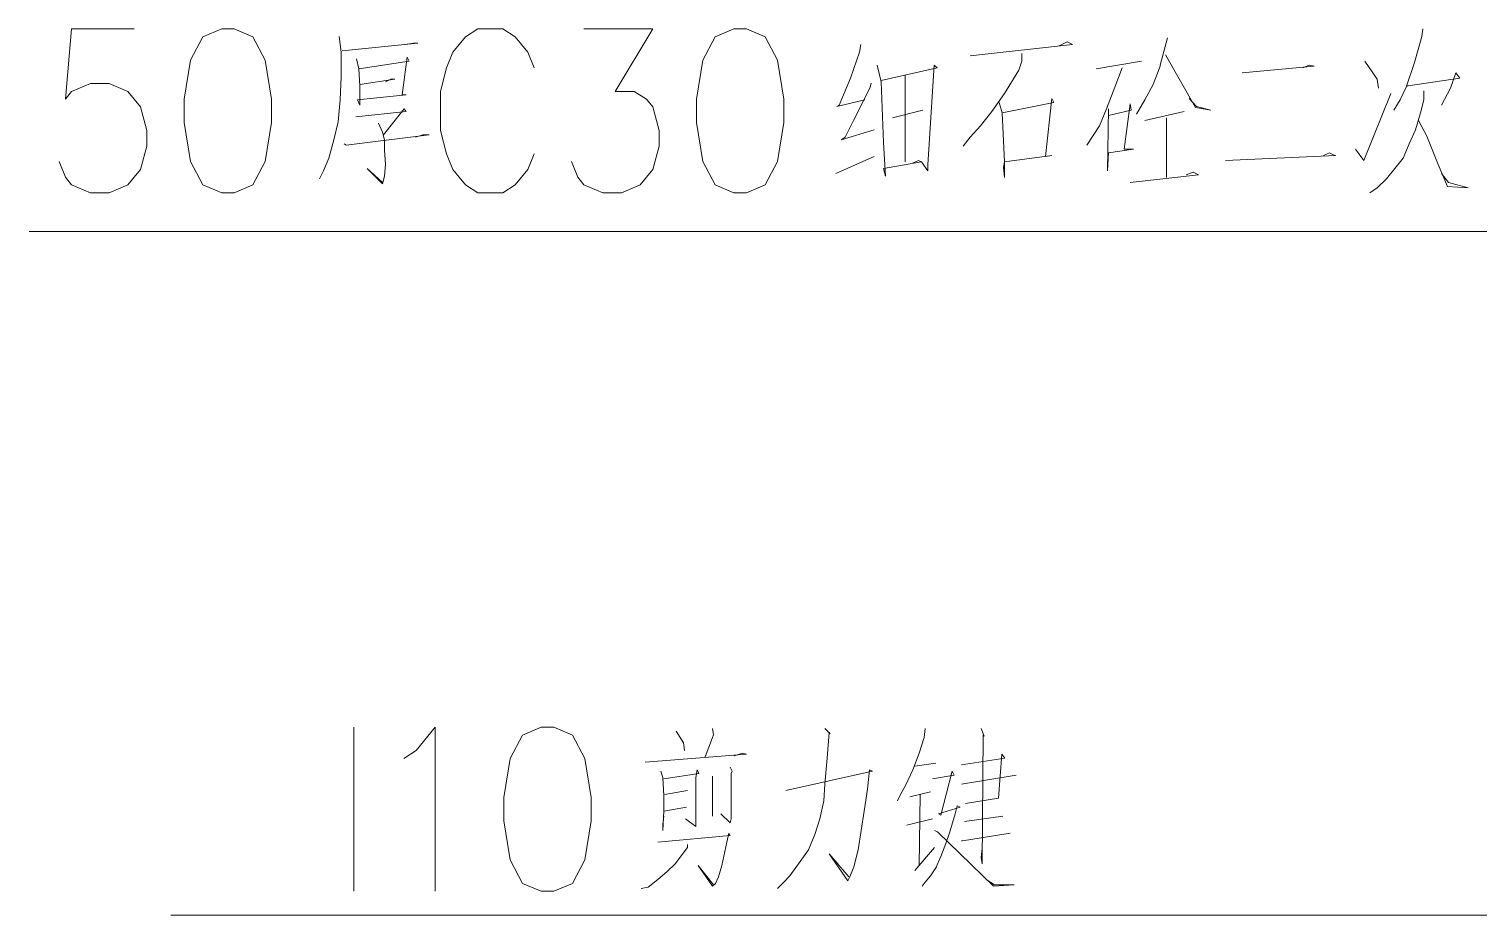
# Model space of a CAD drawing. Header units: millimetres. Extents: x 0 to 586, y 0 to 414.
# Drawn here: x 214.34 to 240.49, y 350.97 to 366.96 of the extents above; entities that cross this region are included whole.
import ezdxf

# ---------------------------------------------------------------- set-up
doc = ezdxf.new("R2010")
doc.units = ezdxf.units.MM

msp = doc.modelspace()

# ---------------------------------------------------------------- linework, layer by layer
at = {"color": 0, "lineweight": 0}
for points in [[(216.238667, 366.959444), (215.109778, 366.959444), (214.996889, 365.692972), (215.109778, 365.834083), (215.448444, 365.975194), (215.787111, 365.975194), (216.125778, 365.834083), (216.351556, 365.551861), (216.464444, 365.128528), (216.464444, 364.846306), (216.351556, 364.4265), (216.125778, 364.144278), (215.787111, 364.003167), (215.448444, 364.003167), (215.109778, 364.144278), (214.996889, 364.285389), (214.884, 364.567611)], [(223.449444, 366.257417), (223.336556, 366.539639), (223.110778, 366.818333), (222.885, 366.959444), (222.433444, 366.959444), (222.211194, 366.818333), (221.985417, 366.539639), (221.872528, 366.257417), (221.759639, 365.834083), (221.759639, 365.128528), (221.872528, 364.708722), (221.985417, 364.4265), (222.211194, 364.144278), (222.433444, 364.003167), (222.885, 364.003167), (223.110778, 364.144278), (223.336556, 364.4265), (223.449444, 364.708722)], [(224.349028, 366.959444), (225.590806, 366.959444), (224.913472, 365.834083), (225.252139, 365.834083), (225.477917, 365.692972), (225.590806, 365.551861), (225.703694, 365.128528), (225.703694, 364.846306), (225.590806, 364.4265), (225.365028, 364.144278), (225.026361, 364.003167), (224.687694, 364.003167), (224.349028, 364.144278), (224.236139, 364.285389), (224.12325, 364.567611)], [(239.476139, 366.959444), (239.4585, 366.821861), (239.327972, 366.356194), (239.176278, 365.911694), (239.066917, 365.678861), (238.954028, 365.491889)], [(219.93225, 366.821861), (219.971056, 366.539639), (219.971056, 366.098667), (219.949889, 365.678861), (219.914611, 365.28375), (219.840528, 364.959194), (219.745278, 364.631111), (219.653556, 364.398278), (219.579472, 364.257167)], [(219.988694, 366.564333), (221.350417, 366.705444), (221.272806, 366.705444), (221.124639, 366.68075)], [(229.340833, 366.68075), (229.319667, 366.539639), (229.153861, 366.073972), (228.94925, 365.587139), (228.910444, 365.562444), (229.414917, 365.678861)], [(231.316389, 366.472611), (233.157889, 366.68075), (233.066167, 366.726611), (232.918, 366.656056)], [(234.872389, 366.797167), (234.741861, 366.306806), (234.741861, 366.285639), (234.611333, 365.957556), (234.463167, 365.678861), (234.315, 365.424861)], [(220.24975, 366.423222), (220.288556, 366.239778), (220.306194, 365.936389), (220.306194, 365.587139), (220.267389, 365.678861), (221.142278, 365.774111), (221.068194, 365.774111), (221.163444, 366.447917), (221.198722, 366.377361), (220.288556, 366.239778)], [(232.247722, 366.518472), (232.247722, 366.377361), (232.191278, 366.215083), (231.930222, 365.795278), (231.704444, 365.470722), (231.499833, 365.213194), (231.316389, 365.005056), (231.185861, 364.842778)], [(234.406722, 366.377361), (233.588278, 366.239778)], [(234.837111, 366.493778), (235.376861, 365.541278), (235.655556, 365.491889), (235.3945, 365.562444), (235.263972, 365.703556)], [(238.675333, 365.890528), (238.654167, 366.052806), (238.431917, 366.377361)], [(229.637167, 366.306806), (229.71125, 366.006944), (229.750056, 364.909806), (229.788861, 364.306556), (229.750056, 364.444139), (230.437972, 364.560556), (230.385056, 364.58525), (230.272167, 364.539389)], [(229.71125, 366.028111), (230.720194, 366.260944), (230.66375, 366.306806), (230.5685, 364.793389), (230.550861, 364.514694), (230.550861, 364.398278), (230.437972, 364.560556)], [(230.141639, 364.560556), (230.141639, 366.123361)], [(234.053944, 366.260944), (233.923417, 365.911694), (233.77525, 365.516583), (233.644722, 365.213194), (233.418944, 364.863944)], [(236.216472, 366.169222), (237.518222, 366.285639), (237.4265, 366.306806), (237.313611, 366.260944)], [(239.197444, 365.936389), (239.215083, 365.936389), (240.146417, 366.073972), (240.072333, 366.169222), (239.977083, 365.890528), (239.811278, 365.587139)], [(220.306194, 365.957556), (220.937667, 366.052806), (220.863583, 366.052806), (220.771861, 366.006944)], [(229.527806, 365.98225), (229.506639, 365.890528), (229.210306, 365.308444), (229.062139, 365.005056), (228.984528, 364.959194), (229.580722, 365.142639)], [(239.493778, 365.841139), (239.493778, 365.678861), (239.437333, 365.446028), (239.345611, 365.142639), (239.232722, 364.888639), (239.119833, 364.631111), (238.971667, 364.444139), (238.8235, 364.257167), (238.654167, 364.094889), (238.523639, 364.003167)], [(231.834972, 365.633), (231.891417, 365.446028), (231.930222, 364.560556), (231.930222, 364.281861), (231.912583, 364.468833), (231.930222, 364.560556), (232.787472, 364.676972), (232.674583, 364.655806), (232.787472, 365.703556), (232.82275, 365.633), (231.891417, 365.446028)], [(233.810528, 365.516583), (233.792889, 364.398278), (233.810528, 364.726361), (234.258556, 364.793389), (234.09275, 364.793389), (234.202111, 365.608306), (234.21975, 365.491889), (233.810528, 365.400167)], [(238.266111, 364.793389), (238.414278, 364.58525), (238.897583, 365.795278)], [(220.232111, 365.375472), (221.142278, 365.470722), (221.107, 365.516583), (220.733056, 365.050917)], [(229.915861, 365.354306), (230.459139, 365.491889)], [(235.17225, 365.470722), (234.463167, 365.308444)], [(234.85475, 365.354306), (234.85475, 364.281861)], [(220.0275, 364.888639), (220.062778, 364.863944), (221.555028, 365.050917), (221.442139, 365.050917), (221.311611, 365.005056)], [(220.641333, 365.259056), (220.715417, 365.096778), (220.754222, 364.959194), (220.754222, 364.772222), (220.771861, 364.514694), (220.754222, 364.306556), (220.715417, 364.165444), (220.436722, 364.444139), (220.715417, 364.190139)], [(239.402056, 365.308444), (239.550222, 365.026222), (239.754833, 364.514694), (239.924167, 364.119583), (240.294583, 364.094889), (239.941806, 364.190139), (239.811278, 364.352417)], [(228.892806, 364.352417), (229.580722, 364.655806)], [(235.916611, 364.58525), (237.909806, 364.676972)], [(237.687556, 364.676972), (237.796917, 364.726361), (237.892167, 364.676972)], [(234.202111, 364.190139), (235.433306, 364.327722), (235.338056, 364.377111), (235.207528, 364.327722)], [(247.530056, 363.304667), (214.340722, 363.304667)], [(220.200361, 351.401944), (220.200361, 354.358222)], [(221.099944, 353.797306), (221.325722, 353.938417), (221.664389, 354.358222), (221.664389, 351.401944)], [(226.666778, 354.337056), (226.684417, 354.220639), (226.666778, 354.174778), (226.53625, 353.825528)], [(228.69525, 354.337056), (228.7905, 354.241806), (228.772861, 354.2665), (228.734056, 353.800833), (228.69525, 353.335167), (228.677611, 353.031778), (228.603528, 352.707222), (228.511806, 352.425), (228.398917, 352.146306), (228.25075, 351.938167), (228.063778, 351.680639), (227.950889, 351.564222), (227.838, 351.447806)], [(230.505, 354.337056), (230.483833, 354.174778), (230.392111, 353.892556), (230.279222, 353.592694), (230.148694, 353.310472), (230.056972, 353.148194), (230.000528, 353.031778)], [(231.510417, 354.337056), (231.566861, 354.195944), (231.545694, 354.220639), (231.528056, 351.892306), (231.510417, 352.008722), (231.528056, 352.171)], [(226.014139, 354.291194), (226.144667, 354.079528), (226.162306, 353.941944), (226.144667, 354.079528)], [(225.453222, 353.730278), (227.280611, 353.871389), (227.206528, 353.892556), (227.058361, 353.846694)], [(231.157639, 353.684417), (231.937278, 353.800833), (231.884361, 353.871389), (231.827917, 353.077639), (231.231722, 352.985917)], [(225.735444, 353.568), (225.770722, 353.451583), (225.791889, 353.1235), (225.791889, 352.844806), (225.770722, 352.495556), (225.770722, 352.611972), (225.791889, 352.753083)], [(225.791889, 353.426889), (226.423361, 353.522139), (226.388083, 353.592694), (226.366917, 353.451583), (226.366917, 352.707222), (226.366917, 352.566111), (226.179944, 352.707222)], [(226.984278, 353.638556), (227.019556, 353.568), (227.001917, 353.522139), (227.001917, 352.707222), (226.984278, 352.636667), (226.814944, 352.798944)], [(227.989694, 353.21875), (229.5525, 353.568), (229.499583, 353.592694), (229.460778, 353.239917), (229.404333, 352.844806), (229.347889, 352.495556), (229.291444, 352.146306), (229.217361, 351.842917), (229.143278, 351.659472), (229.108, 351.588917), (228.772861, 352.07575), (229.125639, 351.659472)], [(230.318028, 353.659722), (230.691972, 353.709111)], [(230.635528, 353.426889), (231.027111, 353.497444), (230.988306, 353.568), (230.783694, 352.77425), (230.744889, 352.798944), (231.136472, 352.915361), (231.080028, 352.940056), (231.04475, 352.798944), (230.9495, 352.474389), (230.875417, 352.262722), (230.783694, 352.029889), (230.691972, 351.82175), (230.709611, 351.842917), (230.596722, 351.680639), (230.505, 351.564222), (230.448556, 351.493667)], [(226.666778, 353.476278), (226.666778, 352.753083)], [(231.157639, 353.335167), (232.141889, 353.497444)], [(225.809528, 353.148194), (226.21875, 353.21875)], [(230.596722, 353.194056), (230.226306, 353.102333)], [(230.40975, 353.148194), (230.392111, 351.867611), (230.318028, 351.775889), (230.670806, 352.192167)], [(226.201111, 352.915361), (225.791889, 352.844806)], [(230.169861, 352.590806), (230.635528, 352.707222)], [(231.902, 352.753083), (231.210556, 352.657833)], [(226.21875, 352.241556), (226.21875, 352.192167), (225.9965, 351.892306), (225.844806, 351.751194), (225.679, 351.610083), (225.509667, 351.4725), (225.379139, 351.447806)], [(225.679, 352.287417), (226.984278, 352.403833), (226.963111, 352.449694), (226.927833, 352.287417), (226.832583, 351.867611), (226.776139, 351.659472), (226.723222, 351.543056), (226.666778, 351.493667), (226.405722, 351.867611), (226.684417, 351.518361)], [(230.670806, 352.495556), (230.72725, 352.474389), (231.732667, 351.493667), (232.106611, 351.518361), (231.753833, 351.518361), (231.602139, 351.610083)], [(231.157639, 352.308583), (231.175278, 352.308583), (232.032528, 352.449694)], [(246.693972, 350.971556), (216.898361, 350.971556)]]:
    msp.add_lwpolyline(points, dxfattribs=at)
for points in [[(217.815583, 366.959444), (217.476917, 366.818333), (217.251139, 366.398528), (217.13825, 365.692972), (217.13825, 365.269639), (217.251139, 364.567611), (217.476917, 364.144278), (217.815583, 364.003167), (218.041361, 364.003167), (218.380028, 364.144278), (218.602278, 364.567611), (218.715167, 365.269639), (218.715167, 365.692972), (218.602278, 366.398528), (218.380028, 366.818333), (218.041361, 366.959444)], [(227.054833, 366.959444), (226.716167, 366.818333), (226.490389, 366.398528), (226.3775, 365.692972), (226.3775, 365.269639), (226.490389, 364.567611), (226.716167, 364.144278), (227.054833, 364.003167), (227.280611, 364.003167), (227.619278, 364.144278), (227.841528, 364.567611), (227.954417, 365.269639), (227.954417, 365.692972), (227.841528, 366.398528), (227.619278, 366.818333), (227.280611, 366.959444)], [(223.579972, 354.358222), (223.241306, 354.217111), (223.015528, 353.797306), (222.902639, 353.09175), (222.902639, 352.668417), (223.015528, 351.966389), (223.241306, 351.543056), (223.579972, 351.401944), (223.80575, 351.401944), (224.144417, 351.543056), (224.366667, 351.966389), (224.479556, 352.668417), (224.479556, 353.09175), (224.366667, 353.797306), (224.144417, 354.217111), (223.80575, 354.358222)]]:
    msp.add_lwpolyline(points, close=True, dxfattribs=at)

doc.saveas('drawing.dxf')
